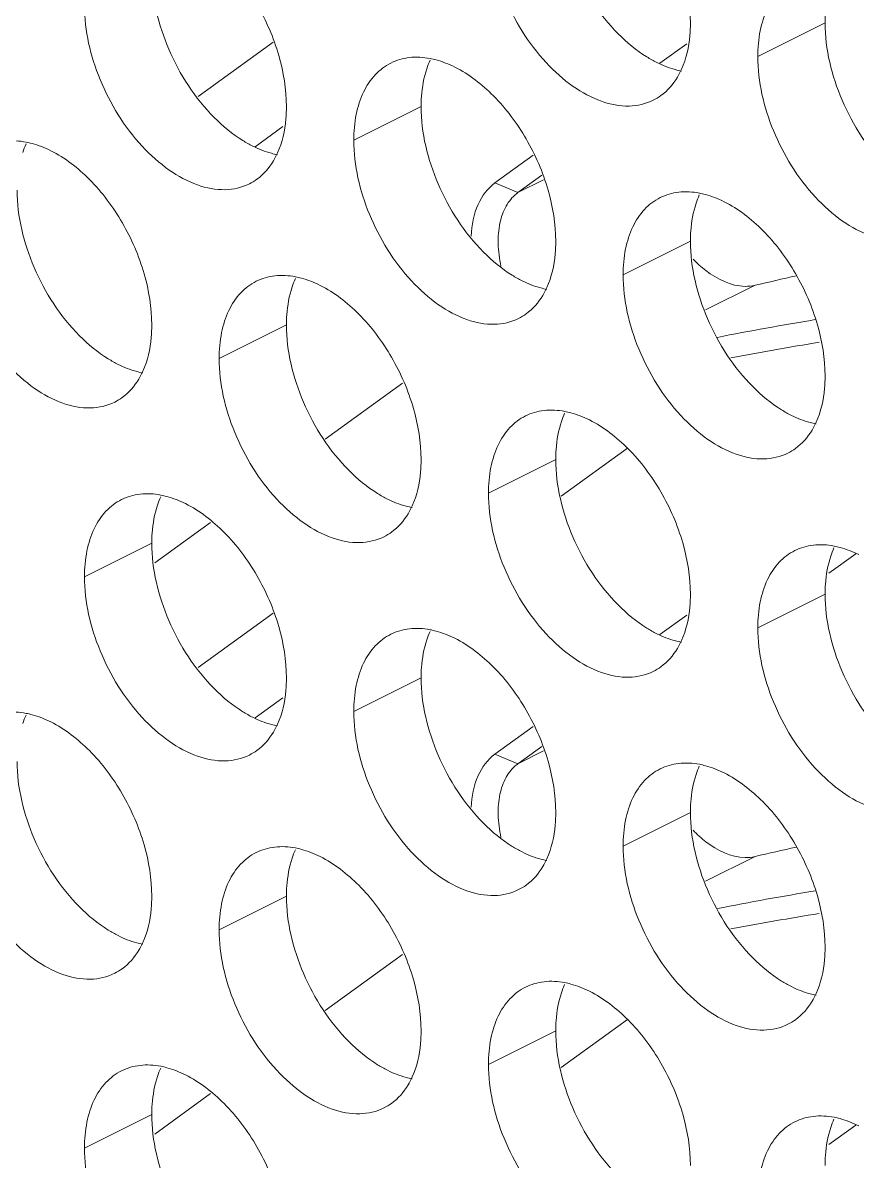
# Model space of a CAD drawing. Header units: millimetres. Extents: x 0 to 2524, y 0 to 1785.
# Drawn here: x 1841.97 to 1848.98, y 881.37 to 890.94 of the extents above; entities that cross this region are included whole.
import ezdxf

# ---------------------------------------------------------------- set-up
doc = ezdxf.new("R2010")
doc.units = ezdxf.units.MM
doc.header["$LTSCALE"] = 0.1
doc.layers.add('标注', color=251, linetype='Continuous', lineweight=9)

msp = doc.modelspace()

# ---------------------------------------------------------------- linework, layer by layer
at = {"layer": '标注'}
for p, q in [((1848.7117, 890.9349), (1848.146, 890.652)), ((1844.0736, 890.7739), (1843.4446, 890.318)), ((1847.3245, 890.5958), (1847.5492, 890.7587)), ((1845.3176, 890.2319), (1844.7519, 889.9491)), ((1844.1564, 890.0634), (1843.9235, 889.8946)), ((1845.9371, 889.5904), (1846.2588, 889.8235)), ((1846.1303, 889.5089), (1846.3312, 889.6546)), ((1846.1303, 889.5089), (1846.3471, 889.6174)), ((1845.9371, 889.5904), (1846.1303, 889.5089)), ((1847.5803, 889.1005), (1847.0146, 888.8177)), ((1847.7082, 888.5228), (1848.1229, 888.7301)), ((1844.1862, 888.3976), (1843.6205, 888.1148)), ((1845.1625, 887.9073), (1844.5124, 887.4361)), ((1847.0508, 887.3611), (1846.4952, 886.9584)), ((1846.4489, 887.2662), (1845.8832, 886.9834)), ((1843.5493, 886.7381), (1843.0797, 886.3977)), ((1843.0548, 886.5633), (1842.4891, 886.2804)), ((1848.9686, 886.4736), (1848.7426, 886.3098)), ((1848.7117, 886.1349), (1848.146, 885.852)), ((1844.0736, 885.9739), (1843.4446, 885.518)), ((1847.3245, 885.7958), (1847.5492, 885.9587)), ((1845.3176, 885.4319), (1844.7519, 885.1491)), ((1844.1564, 885.2634), (1843.9235, 885.0946)), ((1845.9371, 884.7904), (1846.2588, 885.0235)), ((1846.1303, 884.7089), (1846.3312, 884.8546)), ((1845.9371, 884.7904), (1846.1303, 884.7089)), ((1846.1303, 884.7089), (1846.3471, 884.8174)), ((1847.5803, 884.3005), (1847.0146, 884.0177)), ((1847.7082, 883.7228), (1848.1229, 883.9301)), ((1844.1862, 883.5976), (1843.6205, 883.3148)), ((1845.1625, 883.1073), (1844.5124, 882.6361)), ((1847.0508, 882.5611), (1846.4952, 882.1584)), ((1846.4489, 882.4662), (1845.8832, 882.1834)), ((1843.5493, 881.9381), (1843.0797, 881.5977)), ((1843.0548, 881.7633), (1842.4891, 881.4804)), ((1848.9686, 881.6736), (1848.7426, 881.5098))]:
    msp.add_line(p, q, dxfattribs=at)
for centre, radius, start, end in [((1846.0621, 890.3208), 0.734, 155.87957, 161.78032), ((1847.066, 890.6914), 0.4532, 296.52559, 305.90341), ((1842.668, 889.6179), 0.734, 155.87957, 161.78032), ((1843.6719, 889.9885), 0.4532, 296.52559, 305.90341), ((1846.3124, 889.2578), 0.3102, 125.93748, 128.83937), ((1848.3248, 889.1895), 0.734, 155.87957, 161.78032), ((1844.9307, 888.4865), 0.734, 155.87957, 161.78032), ((1854.2073, 863.0263), 26.4141, 102.54245, 103.31741), ((1845.9346, 888.8571), 0.4532, 296.52559, 305.90341), ((1853.029, 861.7769), 27.0254, 99.37347, 101.14171), ((1852.9718, 861.5649), 27.0323, 99.17529, 100.76862), ((1842.5405, 888.1542), 0.4532, 296.52559, 305.90341), ((1847.1934, 887.3552), 0.734, 155.87957, 161.78032), ((1848.1974, 887.7257), 0.4532, 296.52559, 305.90341), ((1843.7993, 886.6522), 0.734, 155.87957, 161.78032), ((1844.8032, 887.0228), 0.4532, 296.52559, 305.90341), ((1849.4562, 886.2238), 0.734, 155.87957, 161.78032), ((1846.0621, 885.5208), 0.734, 155.87957, 161.78032), ((1847.066, 885.8914), 0.4532, 296.52559, 305.90341), ((1842.668, 884.8179), 0.734, 155.87957, 161.78032), ((1843.6719, 885.1885), 0.4532, 296.52559, 305.90341), ((1846.3124, 884.4578), 0.3102, 125.93748, 128.83937), ((1848.3248, 884.3895), 0.734, 155.87957, 161.78032), ((1844.9307, 883.6865), 0.734, 155.87957, 161.78032), ((1854.2073, 858.2263), 26.4141, 102.54245, 103.31741), ((1845.9346, 884.0571), 0.4532, 296.52559, 305.90341), ((1853.029, 856.9769), 27.0254, 99.37347, 101.14171), ((1852.9718, 856.7649), 27.0323, 99.17529, 100.76862), ((1842.5405, 883.3542), 0.4532, 296.52559, 305.90341), ((1847.1934, 882.5552), 0.734, 155.87957, 161.78032), ((1848.1974, 882.9257), 0.4532, 296.52559, 305.90341), ((1843.7993, 881.8522), 0.734, 155.87957, 161.78032), ((1844.8032, 882.2228), 0.4532, 296.52559, 305.90341), ((1849.4562, 881.4238), 0.734, 155.87957, 161.78032)]:
    msp.add_arc(centre, radius, start, end, dxfattribs=at)
for points, knots in [([(1846.7318, 892.3984), (1846.8524, 892.338), (1847.083, 892.1577), (1847.3492, 891.7996), (1847.5303, 891.3809), (1847.5803, 891.0798), (1847.5803, 890.9349)], [0, 0, 0, 0, 0.229676, 0.488215, 0.753207, 1, 1, 1, 1]), ([(1846.9727, 890.8442), (1846.8112, 891.007), (1846.5602, 891.3941), (1846.4489, 891.8447), (1846.4489, 892.0662)], [0, 0, 0, 0, 0.508684, 1, 1, 1, 1]), ([(1847.2684, 890.2859), (1847.2058, 890.2547), (1847.0559, 890.2207), (1846.8181, 890.2685), (1846.5797, 890.3991), (1846.2719, 890.6766), (1845.9859, 891.1393), (1845.8832, 891.5717), (1845.8832, 891.7834)], [0, 0, 0, 0, 0.090718, 0.191742, 0.308104, 0.439279, 0.725532, 1, 1, 1, 1]), ([(1843.3377, 891.6954), (1843.4583, 891.6351), (1843.6888, 891.4547), (1843.955, 891.0967), (1844.1362, 890.6779), (1844.1862, 890.3769), (1844.1862, 890.2319)], [0, 0, 0, 0, 0.229676, 0.488215, 0.753207, 1, 1, 1, 1]), ([(1843.5786, 890.1413), (1843.4171, 890.304), (1843.1661, 890.6912), (1843.0548, 891.1418), (1843.0548, 891.3633)], [0, 0, 0, 0, 0.508684, 1, 1, 1, 1]), ([(1848.146, 890.652), (1848.146, 890.7249), (1848.158, 890.8638), (1848.217, 891.054), (1848.3164, 891.2062), (1848.409, 891.2766), (1848.4579, 891.301)], [0, 0, 0, 0, 0.289235, 0.54966, 0.782932, 1, 1, 1, 1]), ([(1848.7117, 890.9349), (1848.7117, 890.9633), (1848.7154, 891.0707), (1848.7342, 891.1781), (1848.759, 891.2533)], [0, 0, 0, 0, 0.264225, 1, 1, 1, 1]), ([(1843.8743, 889.5829), (1843.8117, 889.5517), (1843.6618, 889.5177), (1843.424, 889.5655), (1843.1855, 889.6961), (1842.8778, 889.9737), (1842.5917, 890.4364), (1842.4891, 890.8688), (1842.4891, 891.0804)], [0, 0, 0, 0, 0.090718, 0.191742, 0.308104, 0.439279, 0.725532, 1, 1, 1, 1]), ([(1847.5803, 890.9349), (1847.5803, 890.8992), (1847.5746, 890.767), (1847.5454, 890.6344), (1847.5057, 890.546)], [0, 0, 0, 0, 0.268874, 1, 1, 1, 1]), ([(1849.2355, 889.7128), (1849.0739, 889.8756), (1848.8229, 890.2628), (1848.7117, 890.7134), (1848.7117, 890.9349)], [0, 0, 0, 0, 0.508684, 1, 1, 1, 1]), ([(1847.2975, 890.6027), (1847.269, 890.617), (1847.1511, 890.6835), (1847.0456, 890.7708), (1846.9727, 890.8442)], [0, 0, 0, 0, 0.235002, 1, 1, 1, 1]), ([(1844.7519, 889.9491), (1844.7519, 890.0219), (1844.7639, 890.1609), (1844.8229, 890.351), (1844.9223, 890.5032), (1845.0149, 890.5737), (1845.0638, 890.5981)], [0, 0, 0, 0, 0.289235, 0.54966, 0.782932, 1, 1, 1, 1]), ([(1845.0638, 890.5981), (1845.1121, 890.6222), (1845.2222, 890.6539), (1845.3358, 890.6471), (1845.3927, 890.6362)], [0, 0, 0, 0, 0.482538, 1, 1, 1, 1]), ([(1845.3927, 890.6362), (1845.4099, 890.6329), (1845.4815, 890.6163), (1845.5504, 890.589), (1845.6004, 890.564)], [0, 0, 0, 0, 0.238696, 1, 1, 1, 1]), ([(1847.5052, 890.5306), (1847.4879, 890.5339), (1847.4164, 890.5505), (1847.3475, 890.5777), (1847.2975, 890.6027)], [0, 0, 0, 0, 0.238696, 1, 1, 1, 1]), ([(1849.5311, 889.1545), (1849.4685, 889.1233), (1849.3186, 889.0893), (1849.0808, 889.1371), (1848.8424, 889.2677), (1848.5346, 889.5453), (1848.2486, 890.008), (1848.146, 890.4404), (1848.146, 890.652)], [0, 0, 0, 0, 0.090718, 0.191742, 0.308104, 0.439279, 0.725532, 1, 1, 1, 1]), ([(1845.3176, 890.2319), (1845.3176, 890.2603), (1845.3213, 890.3678), (1845.3401, 890.4752), (1845.3649, 890.5503)], [0, 0, 0, 0, 0.264225, 1, 1, 1, 1]), ([(1845.6004, 890.564), (1845.7211, 890.5037), (1845.9516, 890.3234), (1846.2178, 889.9653), (1846.3989, 889.5466), (1846.4489, 889.2455), (1846.4489, 889.1005)], [0, 0, 0, 0, 0.229676, 0.488215, 0.753207, 1, 1, 1, 1]), ([(1847.5057, 890.546), (1847.4954, 890.5231), (1847.4521, 890.4391), (1847.388, 890.365), (1847.3318, 890.3243)], [0, 0, 0, 0, 0.265525, 1, 1, 1, 1]), ([(1844.1862, 890.2319), (1844.1862, 890.1963), (1844.1805, 890.064), (1844.1513, 889.9314), (1844.1116, 889.843)], [0, 0, 0, 0, 0.268874, 1, 1, 1, 1]), ([(1845.8414, 889.0099), (1845.6798, 889.1727), (1845.4288, 889.5598), (1845.3176, 890.0104), (1845.3176, 890.2319)], [0, 0, 0, 0, 0.508684, 1, 1, 1, 1]), ([(1843.9033, 889.8998), (1843.8749, 889.914), (1843.757, 889.9805), (1843.6515, 890.0678), (1843.5786, 890.1413)], [0, 0, 0, 0, 0.235002, 1, 1, 1, 1]), ([(1841.6697, 889.8951), (1841.718, 889.9192), (1841.8281, 889.951), (1841.9417, 889.9442), (1841.9986, 889.9333)], [0, 0, 0, 0, 0.482538, 1, 1, 1, 1]), ([(1841.9986, 889.9333), (1842.0158, 889.93), (1842.0874, 889.9134), (1842.1563, 889.8861), (1842.2063, 889.8611)], [0, 0, 0, 0, 0.238696, 1, 1, 1, 1]), ([(1844.111, 889.8276), (1844.0938, 889.8309), (1844.0223, 889.8475), (1843.9533, 889.8748), (1843.9033, 889.8998)], [0, 0, 0, 0, 0.238696, 1, 1, 1, 1]), ([(1846.137, 888.4516), (1846.0744, 888.4203), (1845.9245, 888.3864), (1845.6867, 888.4341), (1845.4483, 888.5648), (1845.1405, 888.8423), (1844.8545, 889.305), (1844.7519, 889.7374), (1844.7519, 889.9491)], [0, 0, 0, 0, 0.090718, 0.191742, 0.308104, 0.439279, 0.725532, 1, 1, 1, 1]), ([(1842.2063, 889.8611), (1842.3269, 889.8008), (1842.5575, 889.6204), (1842.8237, 889.2624), (1843.0048, 888.8436), (1843.0548, 888.5425), (1843.0548, 888.3976)], [0, 0, 0, 0, 0.229676, 0.488215, 0.753207, 1, 1, 1, 1]), ([(1844.1116, 889.843), (1844.1013, 889.8202), (1844.058, 889.7362), (1843.9939, 889.662), (1843.9377, 889.6213)], [0, 0, 0, 0, 0.265525, 1, 1, 1, 1]), ([(1842.4473, 888.3069), (1842.2857, 888.4697), (1842.0347, 888.8569), (1841.9235, 889.3075), (1841.9235, 889.529)], [0, 0, 0, 0, 0.508684, 1, 1, 1, 1]), ([(1845.7392, 889.1444), (1845.7431, 889.2351), (1845.7725, 889.4032), (1845.8756, 889.5457), (1845.9371, 889.5904)], [0, 0, 0, 0, 0.544183, 1, 1, 1, 1]), ([(1847.3265, 889.4667), (1847.3748, 889.4908), (1847.4849, 889.5225), (1847.5986, 889.5157), (1847.6555, 889.5049)], [0, 0, 0, 0, 0.482538, 1, 1, 1, 1]), ([(1845.9883, 888.8913), (1845.9748, 888.9536), (1845.9588, 889.0747), (1845.9714, 889.2477), (1846.0215, 889.3945), (1846.0828, 889.4713), (1846.1178, 889.4994)], [0, 0, 0, 0, 0.294105, 0.559635, 0.793126, 1, 1, 1, 1]), ([(1847.0146, 888.8177), (1847.0146, 888.8906), (1847.0266, 889.0295), (1847.0857, 889.2197), (1847.185, 889.3719), (1847.2776, 889.4423), (1847.3265, 889.4667)], [0, 0, 0, 0, 0.289235, 0.54966, 0.782932, 1, 1, 1, 1]), ([(1847.5803, 889.1005), (1847.5803, 889.129), (1847.584, 889.2364), (1847.6028, 889.3438), (1847.6276, 889.419)], [0, 0, 0, 0, 0.264225, 1, 1, 1, 1]), ([(1847.6555, 889.5049), (1847.6727, 889.5016), (1847.7442, 889.4849), (1847.8131, 889.4577), (1847.8631, 889.4327)], [0, 0, 0, 0, 0.238696, 1, 1, 1, 1]), ([(1847.8631, 889.4327), (1847.9838, 889.3724), (1848.2143, 889.192), (1848.4805, 888.8339), (1848.6617, 888.4152), (1848.7117, 888.1141), (1848.7117, 887.9692)], [0, 0, 0, 0, 0.229676, 0.488215, 0.753207, 1, 1, 1, 1]), ([(1842.7429, 887.7486), (1842.6803, 887.7174), (1842.5304, 887.6834), (1842.2926, 887.7312), (1842.0542, 887.8618), (1841.7464, 888.1394), (1841.4604, 888.6021), (1841.3578, 889.0345), (1841.3578, 889.2461)], [0, 0, 0, 0, 0.090718, 0.191742, 0.308104, 0.439279, 0.725532, 1, 1, 1, 1]), ([(1846.4489, 889.1005), (1846.4489, 889.0649), (1846.4432, 888.9327), (1846.414, 888.8), (1846.3743, 888.7117)], [0, 0, 0, 0, 0.268874, 1, 1, 1, 1]), ([(1848.1041, 887.8785), (1847.9425, 888.0413), (1847.6915, 888.4285), (1847.5803, 888.879), (1847.5803, 889.1005)], [0, 0, 0, 0, 0.508684, 1, 1, 1, 1]), ([(1846.1661, 888.7684), (1846.1377, 888.7826), (1846.0197, 888.8491), (1845.9143, 888.9365), (1845.8414, 889.0099)], [0, 0, 0, 0, 0.235002, 1, 1, 1, 1]), ([(1847.6026, 888.9503), (1847.6357, 888.9159), (1847.7574, 888.8044), (1847.9204, 888.7233), (1848.039, 888.7213)], [0, 0, 0, 0, 0.286757, 1, 1, 1, 1]), ([(1843.6205, 888.1148), (1843.6205, 888.1876), (1843.6325, 888.3265), (1843.6915, 888.5167), (1843.7909, 888.6689), (1843.8835, 888.7393), (1843.9324, 888.7637)], [0, 0, 0, 0, 0.289235, 0.54966, 0.782932, 1, 1, 1, 1]), ([(1843.9324, 888.7637), (1843.9807, 888.7878), (1844.0908, 888.8196), (1844.2045, 888.8128), (1844.2613, 888.8019)], [0, 0, 0, 0, 0.482538, 1, 1, 1, 1]), ([(1844.2613, 888.8019), (1844.2786, 888.7986), (1844.3501, 888.782), (1844.419, 888.7547), (1844.469, 888.7297)], [0, 0, 0, 0, 0.238696, 1, 1, 1, 1]), ([(1846.3738, 888.6962), (1846.3566, 888.6995), (1846.285, 888.7162), (1846.2161, 888.7434), (1846.1661, 888.7684)], [0, 0, 0, 0, 0.238696, 1, 1, 1, 1]), ([(1848.3998, 887.3202), (1848.3372, 887.289), (1848.1872, 887.255), (1847.9495, 887.3028), (1847.711, 887.4334), (1847.4032, 887.711), (1847.1172, 888.1736), (1847.0146, 888.6061), (1847.0146, 888.8177)], [0, 0, 0, 0, 0.090718, 0.191742, 0.308104, 0.439279, 0.725532, 1, 1, 1, 1]), ([(1844.1862, 888.3976), (1844.1862, 888.426), (1844.1899, 888.5335), (1844.2087, 888.6409), (1844.2335, 888.716)], [0, 0, 0, 0, 0.264225, 1, 1, 1, 1]), ([(1844.469, 888.7297), (1844.5897, 888.6694), (1844.8202, 888.4891), (1845.0864, 888.131), (1845.2675, 887.7123), (1845.3176, 887.4112), (1845.3176, 887.2662)], [0, 0, 0, 0, 0.229676, 0.488215, 0.753207, 1, 1, 1, 1]), ([(1846.3743, 888.7117), (1846.364, 888.6888), (1846.3208, 888.6048), (1846.2566, 888.5307), (1846.2004, 888.49)], [0, 0, 0, 0, 0.265525, 1, 1, 1, 1]), ([(1843.0548, 888.3976), (1843.0548, 888.362), (1843.0491, 888.2297), (1843.0199, 888.0971), (1842.9802, 888.0087)], [0, 0, 0, 0, 0.268874, 1, 1, 1, 1]), ([(1844.71, 887.1756), (1844.5484, 887.3383), (1844.2974, 887.7255), (1844.1862, 888.1761), (1844.1862, 888.3976)], [0, 0, 0, 0, 0.508684, 1, 1, 1, 1]), ([(1842.772, 888.0655), (1842.7436, 888.0797), (1842.6256, 888.1462), (1842.5201, 888.2335), (1842.4473, 888.3069)], [0, 0, 0, 0, 0.235002, 1, 1, 1, 1]), ([(1845.0057, 886.6172), (1844.9431, 886.586), (1844.7931, 886.552), (1844.5553, 886.5998), (1844.3169, 886.7304), (1844.0091, 887.008), (1843.7231, 887.4707), (1843.6205, 887.9031), (1843.6205, 888.1148)], [0, 0, 0, 0, 0.090718, 0.191742, 0.308104, 0.439279, 0.725532, 1, 1, 1, 1]), ([(1842.9797, 887.9933), (1842.9625, 887.9966), (1842.8909, 888.0132), (1842.822, 888.0405), (1842.772, 888.0655)], [0, 0, 0, 0, 0.238696, 1, 1, 1, 1]), ([(1842.9802, 888.0087), (1842.9699, 887.9858), (1842.9266, 887.9019), (1842.8625, 887.8277), (1842.8063, 887.787)], [0, 0, 0, 0, 0.265525, 1, 1, 1, 1]), ([(1848.7117, 887.9692), (1848.7117, 887.9336), (1848.706, 887.8013), (1848.6768, 887.6687), (1848.6371, 887.5803)], [0, 0, 0, 0, 0.268874, 1, 1, 1, 1]), ([(1848.4288, 887.6371), (1848.4004, 887.6513), (1848.2825, 887.7178), (1848.177, 887.8051), (1848.1041, 887.8785)], [0, 0, 0, 0, 0.235002, 1, 1, 1, 1]), ([(1845.8832, 886.9834), (1845.8832, 887.0562), (1845.8953, 887.1952), (1845.9543, 887.3854), (1846.0537, 887.5376), (1846.1462, 887.608), (1846.1952, 887.6324)], [0, 0, 0, 0, 0.289235, 0.54966, 0.782932, 1, 1, 1, 1]), ([(1846.1952, 887.6324), (1846.2435, 887.6565), (1846.3535, 887.6882), (1846.4672, 887.6814), (1846.5241, 887.6705)], [0, 0, 0, 0, 0.482538, 1, 1, 1, 1]), ([(1846.5241, 887.6705), (1846.5413, 887.6672), (1846.6129, 887.6506), (1846.6818, 887.6234), (1846.7318, 887.5984)], [0, 0, 0, 0, 0.238696, 1, 1, 1, 1]), ([(1848.6365, 887.5649), (1848.6193, 887.5682), (1848.5477, 887.5848), (1848.4788, 887.6121), (1848.4288, 887.6371)], [0, 0, 0, 0, 0.238696, 1, 1, 1, 1]), ([(1846.4489, 887.2662), (1846.4489, 887.2947), (1846.4526, 887.4021), (1846.4714, 887.5095), (1846.4963, 887.5846)], [0, 0, 0, 0, 0.264225, 1, 1, 1, 1]), ([(1846.7318, 887.5984), (1846.8524, 887.538), (1847.083, 887.3577), (1847.3492, 886.9996), (1847.5303, 886.5809), (1847.5803, 886.2798), (1847.5803, 886.1349)], [0, 0, 0, 0, 0.229676, 0.488215, 0.753207, 1, 1, 1, 1]), ([(1848.6371, 887.5803), (1848.6268, 887.5574), (1848.5835, 887.4734), (1848.5194, 887.3993), (1848.4631, 887.3586)], [0, 0, 0, 0, 0.265525, 1, 1, 1, 1]), ([(1845.3176, 887.2662), (1845.3176, 887.2306), (1845.3119, 887.0984), (1845.2826, 886.9657), (1845.2429, 886.8774)], [0, 0, 0, 0, 0.268874, 1, 1, 1, 1]), ([(1846.9727, 886.0442), (1846.8112, 886.207), (1846.5602, 886.5941), (1846.4489, 887.0447), (1846.4489, 887.2662)], [0, 0, 0, 0, 0.508684, 1, 1, 1, 1]), ([(1845.0347, 886.9341), (1845.0063, 886.9483), (1844.8884, 887.0148), (1844.7829, 887.1022), (1844.71, 887.1756)], [0, 0, 0, 0, 0.235002, 1, 1, 1, 1]), ([(1842.4891, 886.2804), (1842.4891, 886.3533), (1842.5011, 886.4922), (1842.5602, 886.6824), (1842.6595, 886.8346), (1842.7521, 886.905), (1842.801, 886.9294)], [0, 0, 0, 0, 0.289235, 0.54966, 0.782932, 1, 1, 1, 1]), ([(1842.801, 886.9294), (1842.8494, 886.9535), (1842.9594, 886.9853), (1843.0731, 886.9785), (1843.13, 886.9676)], [0, 0, 0, 0, 0.482538, 1, 1, 1, 1]), ([(1843.13, 886.9676), (1843.1472, 886.9643), (1843.2188, 886.9477), (1843.2877, 886.9204), (1843.3377, 886.8954)], [0, 0, 0, 0, 0.238696, 1, 1, 1, 1]), ([(1845.2424, 886.8619), (1845.2252, 886.8652), (1845.1536, 886.8818), (1845.0847, 886.9091), (1845.0347, 886.9341)], [0, 0, 0, 0, 0.238696, 1, 1, 1, 1]), ([(1847.2684, 885.4859), (1847.2058, 885.4547), (1847.0559, 885.4207), (1846.8181, 885.4685), (1846.5797, 885.5991), (1846.2719, 885.8766), (1845.9859, 886.3393), (1845.8832, 886.7717), (1845.8832, 886.9834)], [0, 0, 0, 0, 0.090718, 0.191742, 0.308104, 0.439279, 0.725532, 1, 1, 1, 1]), ([(1843.0548, 886.5633), (1843.0548, 886.5917), (1843.0585, 886.6992), (1843.0773, 886.8066), (1843.1022, 886.8817)], [0, 0, 0, 0, 0.264225, 1, 1, 1, 1]), ([(1843.3377, 886.8954), (1843.4583, 886.8351), (1843.6888, 886.6547), (1843.955, 886.2967), (1844.1362, 885.8779), (1844.1862, 885.5769), (1844.1862, 885.4319)], [0, 0, 0, 0, 0.229676, 0.488215, 0.753207, 1, 1, 1, 1]), ([(1845.2429, 886.8774), (1845.2327, 886.8545), (1845.1894, 886.7705), (1845.1253, 886.6964), (1845.069, 886.6557)], [0, 0, 0, 0, 0.265525, 1, 1, 1, 1]), ([(1843.5786, 885.3413), (1843.4171, 885.504), (1843.1661, 885.8912), (1843.0548, 886.3418), (1843.0548, 886.5633)], [0, 0, 0, 0, 0.508684, 1, 1, 1, 1]), ([(1848.4579, 886.501), (1848.5062, 886.5251), (1848.6163, 886.5569), (1848.73, 886.55), (1848.7868, 886.5392)], [0, 0, 0, 0, 0.482538, 1, 1, 1, 1]), ([(1848.146, 885.852), (1848.146, 885.9249), (1848.158, 886.0638), (1848.217, 886.254), (1848.3164, 886.4062), (1848.409, 886.4766), (1848.4579, 886.501)], [0, 0, 0, 0, 0.289235, 0.54966, 0.782932, 1, 1, 1, 1]), ([(1848.7117, 886.1349), (1848.7117, 886.1633), (1848.7154, 886.2707), (1848.7342, 886.3781), (1848.759, 886.4533)], [0, 0, 0, 0, 0.264225, 1, 1, 1, 1]), ([(1848.7868, 886.5392), (1848.804, 886.5359), (1848.8756, 886.5193), (1848.9445, 886.492), (1848.9945, 886.467)], [0, 0, 0, 0, 0.238696, 1, 1, 1, 1]), ([(1843.8743, 884.7829), (1843.8117, 884.7517), (1843.6618, 884.7177), (1843.424, 884.7655), (1843.1855, 884.8961), (1842.8778, 885.1737), (1842.5917, 885.6364), (1842.4891, 886.0688), (1842.4891, 886.2804)], [0, 0, 0, 0, 0.090718, 0.191742, 0.308104, 0.439279, 0.725532, 1, 1, 1, 1]), ([(1847.5803, 886.1349), (1847.5803, 886.0992), (1847.5746, 885.967), (1847.5454, 885.8344), (1847.5057, 885.746)], [0, 0, 0, 0, 0.268874, 1, 1, 1, 1]), ([(1849.2355, 884.9128), (1849.0739, 885.0756), (1848.8229, 885.4628), (1848.7117, 885.9134), (1848.7117, 886.1349)], [0, 0, 0, 0, 0.508684, 1, 1, 1, 1]), ([(1847.2975, 885.8027), (1847.269, 885.817), (1847.1511, 885.8835), (1847.0456, 885.9708), (1846.9727, 886.0442)], [0, 0, 0, 0, 0.235002, 1, 1, 1, 1]), ([(1844.7519, 885.1491), (1844.7519, 885.2219), (1844.7639, 885.3609), (1844.8229, 885.551), (1844.9223, 885.7032), (1845.0149, 885.7737), (1845.0638, 885.7981)], [0, 0, 0, 0, 0.289235, 0.54966, 0.782932, 1, 1, 1, 1]), ([(1845.0638, 885.7981), (1845.1121, 885.8222), (1845.2222, 885.8539), (1845.3358, 885.8471), (1845.3927, 885.8362)], [0, 0, 0, 0, 0.482538, 1, 1, 1, 1]), ([(1845.3927, 885.8362), (1845.4099, 885.8329), (1845.4815, 885.8163), (1845.5504, 885.789), (1845.6004, 885.764)], [0, 0, 0, 0, 0.238696, 1, 1, 1, 1]), ([(1847.5052, 885.7306), (1847.4879, 885.7339), (1847.4164, 885.7505), (1847.3475, 885.7777), (1847.2975, 885.8027)], [0, 0, 0, 0, 0.238696, 1, 1, 1, 1]), ([(1849.5311, 884.3545), (1849.4685, 884.3233), (1849.3186, 884.2893), (1849.0808, 884.3371), (1848.8424, 884.4677), (1848.5346, 884.7453), (1848.2486, 885.208), (1848.146, 885.6404), (1848.146, 885.852)], [0, 0, 0, 0, 0.090718, 0.191742, 0.308104, 0.439279, 0.725532, 1, 1, 1, 1]), ([(1845.3176, 885.4319), (1845.3176, 885.4603), (1845.3213, 885.5678), (1845.3401, 885.6752), (1845.3649, 885.7503)], [0, 0, 0, 0, 0.264225, 1, 1, 1, 1]), ([(1845.6004, 885.764), (1845.7211, 885.7037), (1845.9516, 885.5234), (1846.2178, 885.1653), (1846.3989, 884.7466), (1846.4489, 884.4455), (1846.4489, 884.3005)], [0, 0, 0, 0, 0.229676, 0.488215, 0.753207, 1, 1, 1, 1]), ([(1847.5057, 885.746), (1847.4954, 885.7231), (1847.4521, 885.6391), (1847.388, 885.565), (1847.3318, 885.5243)], [0, 0, 0, 0, 0.265525, 1, 1, 1, 1]), ([(1844.1862, 885.4319), (1844.1862, 885.3963), (1844.1805, 885.264), (1844.1513, 885.1314), (1844.1116, 885.043)], [0, 0, 0, 0, 0.268874, 1, 1, 1, 1]), ([(1845.8414, 884.2099), (1845.6798, 884.3727), (1845.4288, 884.7598), (1845.3176, 885.2104), (1845.3176, 885.4319)], [0, 0, 0, 0, 0.508684, 1, 1, 1, 1]), ([(1843.9033, 885.0998), (1843.8749, 885.114), (1843.757, 885.1805), (1843.6515, 885.2678), (1843.5786, 885.3413)], [0, 0, 0, 0, 0.235002, 1, 1, 1, 1]), ([(1841.6697, 885.0951), (1841.718, 885.1192), (1841.8281, 885.151), (1841.9417, 885.1442), (1841.9986, 885.1333)], [0, 0, 0, 0, 0.482538, 1, 1, 1, 1]), ([(1841.9986, 885.1333), (1842.0158, 885.13), (1842.0874, 885.1134), (1842.1563, 885.0861), (1842.2063, 885.0611)], [0, 0, 0, 0, 0.238696, 1, 1, 1, 1]), ([(1846.137, 883.6516), (1846.0744, 883.6203), (1845.9245, 883.5864), (1845.6867, 883.6341), (1845.4483, 883.7648), (1845.1405, 884.0423), (1844.8545, 884.505), (1844.7519, 884.9374), (1844.7519, 885.1491)], [0, 0, 0, 0, 0.090718, 0.191742, 0.308104, 0.439279, 0.725532, 1, 1, 1, 1]), ([(1842.2063, 885.0611), (1842.3269, 885.0008), (1842.5575, 884.8204), (1842.8237, 884.4624), (1843.0048, 884.0436), (1843.0548, 883.7425), (1843.0548, 883.5976)], [0, 0, 0, 0, 0.229676, 0.488215, 0.753207, 1, 1, 1, 1]), ([(1844.111, 885.0276), (1844.0938, 885.0309), (1844.0223, 885.0475), (1843.9533, 885.0748), (1843.9033, 885.0998)], [0, 0, 0, 0, 0.238696, 1, 1, 1, 1]), ([(1844.1116, 885.043), (1844.1013, 885.0202), (1844.058, 884.9362), (1843.9939, 884.862), (1843.9377, 884.8213)], [0, 0, 0, 0, 0.265525, 1, 1, 1, 1]), ([(1845.7392, 884.3444), (1845.7431, 884.4351), (1845.7725, 884.6032), (1845.8756, 884.7457), (1845.9371, 884.7904)], [0, 0, 0, 0, 0.544183, 1, 1, 1, 1]), ([(1842.4473, 883.5069), (1842.2857, 883.6697), (1842.0347, 884.0569), (1841.9235, 884.5075), (1841.9235, 884.729)], [0, 0, 0, 0, 0.508684, 1, 1, 1, 1]), ([(1845.9883, 884.0913), (1845.9748, 884.1536), (1845.9588, 884.2747), (1845.9714, 884.4477), (1846.0215, 884.5945), (1846.0828, 884.6713), (1846.1178, 884.6994)], [0, 0, 0, 0, 0.294105, 0.559635, 0.793126, 1, 1, 1, 1]), ([(1847.0146, 884.0177), (1847.0146, 884.0906), (1847.0266, 884.2295), (1847.0857, 884.4197), (1847.185, 884.5719), (1847.2776, 884.6423), (1847.3265, 884.6667)], [0, 0, 0, 0, 0.289235, 0.54966, 0.782932, 1, 1, 1, 1]), ([(1847.3265, 884.6667), (1847.3748, 884.6908), (1847.4849, 884.7225), (1847.5986, 884.7157), (1847.6555, 884.7049)], [0, 0, 0, 0, 0.482538, 1, 1, 1, 1]), ([(1847.6555, 884.7049), (1847.6727, 884.7016), (1847.7442, 884.6849), (1847.8131, 884.6577), (1847.8631, 884.6327)], [0, 0, 0, 0, 0.238696, 1, 1, 1, 1]), ([(1847.5803, 884.3005), (1847.5803, 884.329), (1847.584, 884.4364), (1847.6028, 884.5438), (1847.6276, 884.619)], [0, 0, 0, 0, 0.264225, 1, 1, 1, 1]), ([(1847.8631, 884.6327), (1847.9838, 884.5724), (1848.2143, 884.392), (1848.4805, 884.0339), (1848.6617, 883.6152), (1848.7117, 883.3141), (1848.7117, 883.1692)], [0, 0, 0, 0, 0.229676, 0.488215, 0.753207, 1, 1, 1, 1]), ([(1842.7429, 882.9486), (1842.6803, 882.9174), (1842.5304, 882.8834), (1842.2926, 882.9312), (1842.0542, 883.0618), (1841.7464, 883.3394), (1841.4604, 883.8021), (1841.3578, 884.2345), (1841.3578, 884.4461)], [0, 0, 0, 0, 0.090718, 0.191742, 0.308104, 0.439279, 0.725532, 1, 1, 1, 1]), ([(1846.4489, 884.3005), (1846.4489, 884.2649), (1846.4432, 884.1327), (1846.414, 884), (1846.3743, 883.9117)], [0, 0, 0, 0, 0.268874, 1, 1, 1, 1]), ([(1848.1041, 883.0785), (1847.9425, 883.2413), (1847.6915, 883.6285), (1847.5803, 884.079), (1847.5803, 884.3005)], [0, 0, 0, 0, 0.508684, 1, 1, 1, 1]), ([(1846.1661, 883.9684), (1846.1377, 883.9826), (1846.0197, 884.0491), (1845.9143, 884.1365), (1845.8414, 884.2099)], [0, 0, 0, 0, 0.235002, 1, 1, 1, 1]), ([(1847.6026, 884.1503), (1847.6357, 884.1159), (1847.7574, 884.0044), (1847.9204, 883.9233), (1848.039, 883.9213)], [0, 0, 0, 0, 0.286757, 1, 1, 1, 1]), ([(1843.6205, 883.3148), (1843.6205, 883.3876), (1843.6325, 883.5265), (1843.6915, 883.7167), (1843.7909, 883.8689), (1843.8835, 883.9393), (1843.9324, 883.9637)], [0, 0, 0, 0, 0.289235, 0.54966, 0.782932, 1, 1, 1, 1]), ([(1843.9324, 883.9637), (1843.9807, 883.9878), (1844.0908, 884.0196), (1844.2045, 884.0128), (1844.2613, 884.0019)], [0, 0, 0, 0, 0.482538, 1, 1, 1, 1]), ([(1844.2613, 884.0019), (1844.2786, 883.9986), (1844.3501, 883.982), (1844.419, 883.9547), (1844.469, 883.9297)], [0, 0, 0, 0, 0.238696, 1, 1, 1, 1]), ([(1846.3738, 883.8962), (1846.3566, 883.8995), (1846.285, 883.9162), (1846.2161, 883.9434), (1846.1661, 883.9684)], [0, 0, 0, 0, 0.238696, 1, 1, 1, 1]), ([(1848.3998, 882.5202), (1848.3372, 882.489), (1848.1872, 882.455), (1847.9495, 882.5028), (1847.711, 882.6334), (1847.4032, 882.911), (1847.1172, 883.3736), (1847.0146, 883.8061), (1847.0146, 884.0177)], [0, 0, 0, 0, 0.090718, 0.191742, 0.308104, 0.439279, 0.725532, 1, 1, 1, 1]), ([(1844.1862, 883.5976), (1844.1862, 883.626), (1844.1899, 883.7335), (1844.2087, 883.8409), (1844.2335, 883.916)], [0, 0, 0, 0, 0.264225, 1, 1, 1, 1]), ([(1844.469, 883.9297), (1844.5897, 883.8694), (1844.8202, 883.6891), (1845.0864, 883.331), (1845.2675, 882.9123), (1845.3176, 882.6112), (1845.3176, 882.4662)], [0, 0, 0, 0, 0.229676, 0.488215, 0.753207, 1, 1, 1, 1]), ([(1846.3743, 883.9117), (1846.364, 883.8888), (1846.3208, 883.8048), (1846.2566, 883.7307), (1846.2004, 883.69)], [0, 0, 0, 0, 0.265525, 1, 1, 1, 1]), ([(1843.0548, 883.5976), (1843.0548, 883.562), (1843.0491, 883.4297), (1843.0199, 883.2971), (1842.9802, 883.2087)], [0, 0, 0, 0, 0.268874, 1, 1, 1, 1]), ([(1844.71, 882.3756), (1844.5484, 882.5383), (1844.2974, 882.9255), (1844.1862, 883.3761), (1844.1862, 883.5976)], [0, 0, 0, 0, 0.508684, 1, 1, 1, 1]), ([(1842.772, 883.2655), (1842.7436, 883.2797), (1842.6256, 883.3462), (1842.5201, 883.4335), (1842.4473, 883.5069)], [0, 0, 0, 0, 0.235002, 1, 1, 1, 1]), ([(1845.0057, 881.8172), (1844.9431, 881.786), (1844.7931, 881.752), (1844.5553, 881.7998), (1844.3169, 881.9304), (1844.0091, 882.208), (1843.7231, 882.6707), (1843.6205, 883.1031), (1843.6205, 883.3148)], [0, 0, 0, 0, 0.090718, 0.191742, 0.308104, 0.439279, 0.725532, 1, 1, 1, 1]), ([(1842.9797, 883.1933), (1842.9625, 883.1966), (1842.8909, 883.2132), (1842.822, 883.2405), (1842.772, 883.2655)], [0, 0, 0, 0, 0.238696, 1, 1, 1, 1]), ([(1842.9802, 883.2087), (1842.9699, 883.1858), (1842.9266, 883.1019), (1842.8625, 883.0277), (1842.8063, 882.987)], [0, 0, 0, 0, 0.265525, 1, 1, 1, 1]), ([(1848.7117, 883.1692), (1848.7117, 883.1336), (1848.706, 883.0013), (1848.6768, 882.8687), (1848.6371, 882.7803)], [0, 0, 0, 0, 0.268874, 1, 1, 1, 1]), ([(1848.4288, 882.8371), (1848.4004, 882.8513), (1848.2825, 882.9178), (1848.177, 883.0051), (1848.1041, 883.0785)], [0, 0, 0, 0, 0.235002, 1, 1, 1, 1]), ([(1845.8832, 882.1834), (1845.8832, 882.2562), (1845.8953, 882.3952), (1845.9543, 882.5854), (1846.0537, 882.7376), (1846.1462, 882.808), (1846.1952, 882.8324)], [0, 0, 0, 0, 0.289235, 0.54966, 0.782932, 1, 1, 1, 1]), ([(1846.1952, 882.8324), (1846.2435, 882.8565), (1846.3535, 882.8882), (1846.4672, 882.8814), (1846.5241, 882.8705)], [0, 0, 0, 0, 0.482538, 1, 1, 1, 1]), ([(1846.5241, 882.8705), (1846.5413, 882.8672), (1846.6129, 882.8506), (1846.6818, 882.8234), (1846.7318, 882.7984)], [0, 0, 0, 0, 0.238696, 1, 1, 1, 1]), ([(1848.6365, 882.7649), (1848.6193, 882.7682), (1848.5477, 882.7848), (1848.4788, 882.8121), (1848.4288, 882.8371)], [0, 0, 0, 0, 0.238696, 1, 1, 1, 1]), ([(1846.4489, 882.4662), (1846.4489, 882.4947), (1846.4526, 882.6021), (1846.4714, 882.7095), (1846.4963, 882.7846)], [0, 0, 0, 0, 0.264225, 1, 1, 1, 1]), ([(1846.7318, 882.7984), (1846.8524, 882.738), (1847.083, 882.5577), (1847.3492, 882.1996), (1847.5303, 881.7809), (1847.5803, 881.4798), (1847.5803, 881.3349)], [0, 0, 0, 0, 0.229676, 0.488215, 0.753207, 1, 1, 1, 1]), ([(1848.6371, 882.7803), (1848.6268, 882.7574), (1848.5835, 882.6734), (1848.5194, 882.5993), (1848.4631, 882.5586)], [0, 0, 0, 0, 0.265525, 1, 1, 1, 1]), ([(1845.3176, 882.4662), (1845.3176, 882.4306), (1845.3119, 882.2984), (1845.2826, 882.1657), (1845.2429, 882.0774)], [0, 0, 0, 0, 0.268874, 1, 1, 1, 1]), ([(1846.9727, 881.2442), (1846.8112, 881.407), (1846.5602, 881.7941), (1846.4489, 882.2447), (1846.4489, 882.4662)], [0, 0, 0, 0, 0.508684, 1, 1, 1, 1]), ([(1845.0347, 882.1341), (1845.0063, 882.1483), (1844.8884, 882.2148), (1844.7829, 882.3022), (1844.71, 882.3756)], [0, 0, 0, 0, 0.235002, 1, 1, 1, 1]), ([(1842.801, 882.1294), (1842.8494, 882.1535), (1842.9594, 882.1853), (1843.0731, 882.1785), (1843.13, 882.1676)], [0, 0, 0, 0, 0.482538, 1, 1, 1, 1]), ([(1843.13, 882.1676), (1843.1472, 882.1643), (1843.2188, 882.1477), (1843.2877, 882.1204), (1843.3377, 882.0954)], [0, 0, 0, 0, 0.238696, 1, 1, 1, 1]), ([(1847.2684, 880.6859), (1847.2058, 880.6547), (1847.0559, 880.6207), (1846.8181, 880.6685), (1846.5797, 880.7991), (1846.2719, 881.0766), (1845.9859, 881.5393), (1845.8832, 881.9717), (1845.8832, 882.1834)], [0, 0, 0, 0, 0.090718, 0.191742, 0.308104, 0.439279, 0.725532, 1, 1, 1, 1]), ([(1842.4891, 881.4804), (1842.4891, 881.5533), (1842.5011, 881.6922), (1842.5602, 881.8824), (1842.6595, 882.0346), (1842.7521, 882.105), (1842.801, 882.1294)], [0, 0, 0, 0, 0.289235, 0.54966, 0.782932, 1, 1, 1, 1]), ([(1843.0548, 881.7633), (1843.0548, 881.7917), (1843.0585, 881.8992), (1843.0773, 882.0066), (1843.1022, 882.0817)], [0, 0, 0, 0, 0.264225, 1, 1, 1, 1]), ([(1843.3377, 882.0954), (1843.4583, 882.0351), (1843.6888, 881.8547), (1843.955, 881.4967), (1844.1362, 881.0779), (1844.1862, 880.7769), (1844.1862, 880.6319)], [0, 0, 0, 0, 0.229676, 0.488215, 0.753207, 1, 1, 1, 1]), ([(1845.2424, 882.0619), (1845.2252, 882.0652), (1845.1536, 882.0818), (1845.0847, 882.1091), (1845.0347, 882.1341)], [0, 0, 0, 0, 0.238696, 1, 1, 1, 1]), ([(1845.2429, 882.0774), (1845.2327, 882.0545), (1845.1894, 881.9705), (1845.1253, 881.8964), (1845.069, 881.8557)], [0, 0, 0, 0, 0.265525, 1, 1, 1, 1]), ([(1843.5786, 880.5413), (1843.4171, 880.704), (1843.1661, 881.0912), (1843.0548, 881.5418), (1843.0548, 881.7633)], [0, 0, 0, 0, 0.508684, 1, 1, 1, 1]), ([(1848.146, 881.052), (1848.146, 881.1249), (1848.158, 881.2638), (1848.217, 881.454), (1848.3164, 881.6062), (1848.409, 881.6766), (1848.4579, 881.701)], [0, 0, 0, 0, 0.289235, 0.54966, 0.782932, 1, 1, 1, 1]), ([(1848.4579, 881.701), (1848.5062, 881.7251), (1848.6163, 881.7569), (1848.73, 881.75), (1848.7868, 881.7392)], [0, 0, 0, 0, 0.482538, 1, 1, 1, 1]), ([(1848.7868, 881.7392), (1848.804, 881.7359), (1848.8756, 881.7193), (1848.9445, 881.692), (1848.9945, 881.667)], [0, 0, 0, 0, 0.238696, 1, 1, 1, 1]), ([(1848.7117, 881.3349), (1848.7117, 881.3633), (1848.7154, 881.4707), (1848.7342, 881.5781), (1848.759, 881.6533)], [0, 0, 0, 0, 0.264225, 1, 1, 1, 1]), ([(1843.8743, 879.9829), (1843.8117, 879.9517), (1843.6618, 879.9177), (1843.424, 879.9655), (1843.1855, 880.0961), (1842.8778, 880.3737), (1842.5917, 880.8364), (1842.4891, 881.2688), (1842.4891, 881.4804)], [0, 0, 0, 0, 0.090718, 0.191742, 0.308104, 0.439279, 0.725532, 1, 1, 1, 1])]:
    msp.add_open_spline(points, degree=3, knots=knots, dxfattribs=at)
for points in [[(1848.039, 888.7213), (1848.0671, 888.7208), (1848.0956, 888.7236), (1848.1229, 888.7301)], [(1848.039, 883.9213), (1848.0671, 883.9208), (1848.0956, 883.9236), (1848.1229, 883.9301)]]:
    msp.add_open_spline(points, degree=3, dxfattribs=at)

doc.saveas('drawing.dxf')
